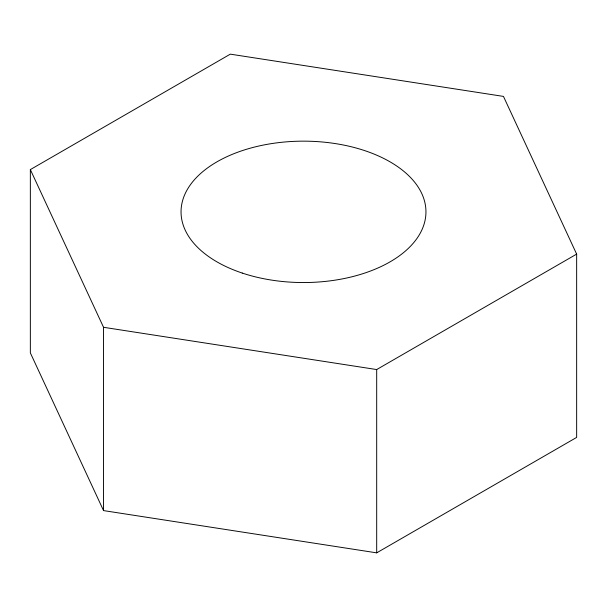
<?xml version="1.0" encoding="UTF-8"?>
<svg xmlns="http://www.w3.org/2000/svg" width="607" height="607" viewBox="0 0 607 607"><rect width="100%" height="100%" fill="white"/><g stroke="black" fill="none" stroke-linecap="round" stroke-linejoin="round"><path stroke-width="0.91" d="M30.35 169.596L230.311 54.152L503.461 96.407L576.65 254.105L576.65 437.404L376.689 552.848L103.539 510.593L30.35 352.895L30.35 169.596L103.539 327.294L103.539 510.593M103.539 327.294L376.689 369.557L576.65 254.105M376.689 369.557L376.689 552.848M242.276 273.074A122.447 70.693 0 0 0 425.947 211.851A122.447 70.693 0 0 0 242.276 150.627A122.447 70.693 0 0 0 242.276 273.074"/></g></svg>
